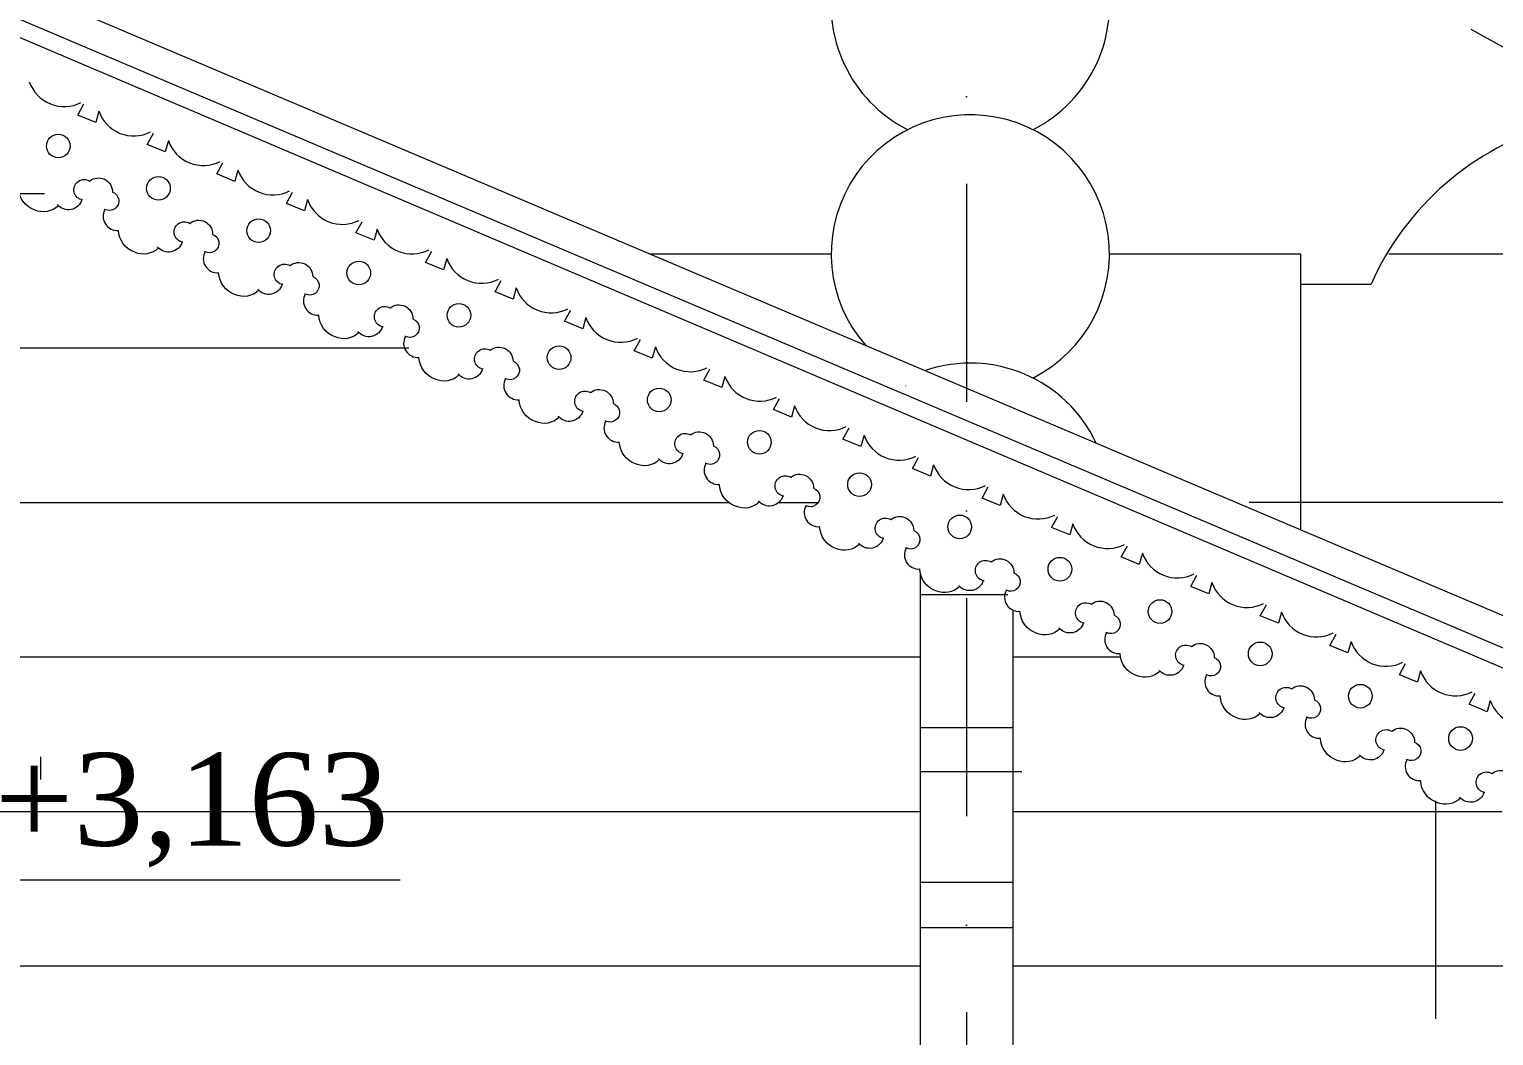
# Model space of a CAD drawing. Header units: millimetres. Extents: x 2399 to 111977, y 1313 to 59551.
# Drawn here: x 16524 to 18892, y 34928 to 36557 of the extents above; entities that cross this region are included whole.
import ezdxf

# ---------------------------------------------------------------- set-up
doc = ezdxf.new("R2010")
doc.units = ezdxf.units.MM
doc.linetypes.add('Штрихпунктирная', pattern=[670.277762, 352.777767, -176.388884, 0, -141.111112])
doc.layers.add('dim Level', color=7, linetype='Continuous', lineweight=13)
doc.layers.add('main line', color=7, linetype='Continuous', lineweight=13)
doc.styles.add('СГЕНЕРИР_СТИЛЬ_1', font='georgia.ttf')

msp = doc.modelspace()

# ---------------------------------------------------------------- linework, layer by layer
at = {"layer": 'dim Level', "color": 7, "linetype": 'Continuous', "lineweight": 13}
msp.add_line((16367.4036, 35180.6851), (17123.4046, 35180.6851), dxfattribs=at)
at = {"layer": 'main line', "color": 7, "linetype": 'Штрихпунктирная', "lineweight": 13}
for p, q in [((18039.4113, 39658.8242), (18039.4113, 29503.8182)), ((18798.4777, 30262.9985), (18798.4777, 35409.5641))]:
    msp.add_line(p, q, dxfattribs=at)
at = {"layer": 'main line', "color": 7, "linetype": 'Continuous', "lineweight": 13}
for p, q in [((15722.4651, 36958.9564), (20268.7343, 35030.8496)), ((20268.7343, 34943.9273), (15669.3352, 36900.0267)), ((15691.5619, 36919.3338), (20268.7343, 34978.1207)), ((18854.7503, 36556.9235), (19364.026, 36277.2969)), ((16601.8706, 36418.1472), (16611.8284, 36436.2252)), ((16631.0923, 36406.1212), (16601.8706, 36418.1472)), ((16636.1252, 36424.3601), (16631.0923, 36406.1212)), ((16714.3796, 36370.4696), (16724.3375, 36388.5475)), ((16743.6013, 36358.4435), (16714.3796, 36370.4696)), ((16748.6342, 36376.6825), (16743.6013, 36358.4435)), ((16826.8887, 36322.7919), (16836.8465, 36340.8699)), ((16856.1103, 36310.7659), (16826.8887, 36322.7919)), ((16861.1432, 36329.0048), (16856.1103, 36310.7659)), ((15631.7504, 36291.1796), (16548.0056, 36291.1796)), ((16939.3977, 36275.1143), (16949.3555, 36293.1923)), ((16968.6194, 36263.0883), (16939.3977, 36275.1143)), ((16973.6523, 36281.3272), (16968.6194, 36263.0883)), ((17051.9067, 36227.4367), (17061.8646, 36245.5147)), ((17081.1284, 36215.4107), (17051.9067, 36227.4367)), ((17086.1613, 36233.6496), (17081.1284, 36215.4107)), ((17164.4158, 36179.7591), (17174.3736, 36197.837)), ((17527.3967, 36193.4714), (17820.4891, 36193.4714)), ((18270.4891, 36193.4714), (18579.5363, 36193.4714)), ((18579.5363, 36193.4714), (18579.5363, 35747.2511)), ((18722.5966, 36193.4714), (20820.3271, 36193.4714)), ((17193.6374, 36167.7331), (17164.4158, 36179.7591)), ((17198.6703, 36185.972), (17193.6374, 36167.7331)), ((17276.9248, 36132.0815), (17286.8826, 36150.1594)), ((18579.5363, 36144.5192), (18693.5673, 36144.5192)), ((17306.1464, 36120.0554), (17276.9248, 36132.0815)), ((17311.1794, 36138.2943), (17306.1464, 36120.0554)), ((17389.4338, 36084.4038), (17399.3917, 36102.4818)), ((17418.6555, 36072.3778), (17389.4338, 36084.4038)), ((17423.6884, 36090.6167), (17418.6555, 36072.3778)), ((17501.9428, 36036.7262), (17511.9007, 36054.8042)), ((15761.1727, 36041.1796), (17137.4788, 36041.1796)), ((17531.1645, 36024.7002), (17501.9428, 36036.7262)), ((17536.1974, 36042.9391), (17531.1645, 36024.7002)), ((17614.4519, 35989.0486), (17624.4097, 36007.1265)), ((17643.6735, 35977.0226), (17614.4519, 35989.0486)), ((17648.7065, 35995.2615), (17643.6735, 35977.0226)), ((17726.9609, 35941.371), (17736.9187, 35959.4489)), ((17756.1826, 35929.3449), (17726.9609, 35941.371)), ((17761.2155, 35947.5838), (17756.1826, 35929.3449)), ((17839.4699, 35893.6933), (17849.4278, 35911.7713)), ((17868.6916, 35881.6673), (17839.4699, 35893.6933)), ((17873.7245, 35899.9062), (17868.6916, 35881.6673)), ((17951.979, 35846.0157), (17961.9368, 35864.0937)), ((17981.2006, 35833.9897), (17951.979, 35846.0157)), ((17986.2336, 35852.2286), (17981.2006, 35833.9897)), ((18064.488, 35798.3381), (18074.4458, 35816.416)), ((15981.0348, 35791.1796), (17655.0262, 35791.1796)), ((17736.0483, 35791.3489), (17799.7957, 35791.3489)), ((18093.7097, 35786.3121), (18064.488, 35798.3381)), ((18098.7426, 35804.551), (18093.7097, 35786.3121)), ((18496.6641, 35791.6199), (18579.5363, 35791.6199)), ((18579.5363, 35791.6199), (20820.3271, 35791.6199)), ((18176.997, 35750.6605), (18186.9549, 35768.7384)), ((18206.2187, 35738.6344), (18176.997, 35750.6605)), ((18211.2516, 35756.8733), (18206.2187, 35738.6344)), ((18289.5061, 35702.9828), (18299.4639, 35721.0608)), ((18318.7277, 35690.9568), (18289.5061, 35702.9828)), ((18323.7607, 35709.1957), (18318.7277, 35690.9568)), ((17964.8407, 34667.3517), (17964.8407, 35674.7259)), ((18402.0151, 35655.3052), (18411.9729, 35673.3832)), ((18431.2368, 35643.2792), (18402.0151, 35655.3052)), ((18436.2697, 35661.5181), (18431.2368, 35643.2792)), ((17964.8407, 35642.0176), (18106.4268, 35642.0176)), ((18514.5241, 35607.6276), (18524.482, 35625.7056)), ((18114.8407, 34667.3517), (18114.8407, 35615.064)), ((18543.7458, 35595.6016), (18514.5241, 35607.6276)), ((18548.7787, 35613.8405), (18543.7458, 35595.6016)), ((18627.0332, 35559.95), (18636.991, 35578.0279)), ((18656.2548, 35547.9239), (18627.0332, 35559.95)), ((18661.2877, 35566.1629), (18656.2548, 35547.9239)), ((16200.8969, 35541.1796), (17964.8407, 35541.1796)), ((18114.8407, 35541.1796), (18288.353, 35541.1796)), ((18739.5422, 35512.2723), (18749.5, 35530.3503)), ((18768.7639, 35500.2463), (18739.5422, 35512.2723)), ((18773.7968, 35518.4852), (18768.7639, 35500.2463)), ((18852.0512, 35464.5947), (18862.0091, 35482.6727)), ((18881.2729, 35452.5687), (18852.0512, 35464.5947)), ((18886.3058, 35470.8076), (18881.2729, 35452.5687)), ((18114.8407, 35426.3354), (17964.8407, 35426.3354)), ((16542.4045, 35342.8436), (16542.4045, 35379.378)), ((17964.8407, 35355.6021), (18128.8707, 35355.6021)), ((16335.9168, 35291.1796), (17964.8407, 35291.1796)), ((18114.8407, 35291.1796), (18905.8984, 35291.1796)), ((18114.8407, 35176.4631), (17964.8407, 35176.4631)), ((17964.8407, 35103.6368), (18114.8407, 35103.6368)), ((16245.8122, 35041.1796), (17964.8407, 35041.1796)), ((18114.8407, 35041.1796), (19495.3716, 35041.1796))]:
    msp.add_line(p, q, dxfattribs=at)
at = {"layer": 'main line', "color": 7, "linetype": 'Continuous', "lineweight": 13, "flags": 128}
for points in [[(16609.7912, 36280.6999, -1.219803903), (16621.2003, 36311.359, -0.63216014), (16658.1527, 36293.5666, -1.067465283), (16645.9879, 36265.3965, 0.60309642), (16667.8784, 36231.4241)], [(16609.7912, 36280.6999, -1.219803903), (16621.2003, 36311.359, -0.63216014), (16658.1527, 36293.5666, -1.067465283), (16645.9879, 36265.3965, 0.60309642), (16667.8784, 36231.4241)], [(16609.7912, 36280.6999, -1.219803903), (16621.2003, 36311.359, -0.63216014), (16658.1527, 36293.5666, -1.067465283), (16645.9879, 36265.3965, 0.60309642), (16667.8784, 36231.4241)], [(16609.7912, 36280.6999, -1.219803903), (16621.2003, 36311.359, -0.63216014), (16658.1527, 36293.5666, -1.067465283), (16645.9879, 36265.3965, 0.60309642), (16667.8784, 36231.4241)], [(16609.7912, 36280.6999, -1.219803903), (16621.2003, 36311.359, -0.63216014), (16658.1527, 36293.5666, -1.067465283), (16645.9879, 36265.3965, 0.60309642), (16667.8784, 36231.4241)], [(16609.7912, 36280.6999, -1.219803903), (16621.2003, 36311.359, -0.63216014), (16658.1527, 36293.5666, -1.067465283), (16645.9879, 36265.3965, 0.60309642), (16667.8784, 36231.4241)], [(16532.127, 36264.5593, -0.304535594), (16505.8939, 36299.9086)], [(16532.127, 36264.5593, -0.304535594), (16505.8939, 36299.9086)], [(16532.127, 36264.5593, -0.304535594), (16505.8939, 36299.9086)], [(16532.127, 36264.5593, -0.304535594), (16505.8939, 36299.9086)], [(16532.127, 36264.5593, -0.304535594), (16505.8939, 36299.9086)], [(16532.127, 36264.5593, -0.304535594), (16505.8939, 36299.9086)], [(16570.6306, 36271.4697, -0.304535594), (16532.127, 36264.5593)], [(16570.6306, 36271.4697, -0.304535594), (16532.127, 36264.5593)], [(16570.6306, 36271.4697, -0.304535594), (16532.127, 36264.5593)], [(16570.6306, 36271.4697, -0.304535594), (16532.127, 36264.5593)], [(16570.6306, 36271.4697, -0.304535594), (16532.127, 36264.5593)], [(16570.6306, 36271.4697, -0.304535594), (16532.127, 36264.5593)], [(16608.688, 36281.1663, -0.60309642), (16569.0666, 36273.2002)], [(16608.688, 36281.1663, -0.60309642), (16569.0666, 36273.2002)], [(16608.688, 36281.1663, -0.60309642), (16569.0666, 36273.2002)], [(16608.688, 36281.1663, -0.60309642), (16569.0666, 36273.2002)], [(16608.688, 36281.1663, -0.60309642), (16569.0666, 36273.2002)], [(16608.688, 36281.1663, -0.60309642), (16569.0666, 36273.2002)], [(16644.8847, 36265.8629, 0.017938026), (16645.8687, 36265.1821)], [(16644.8847, 36265.8629, 0.017938026), (16645.8687, 36265.1821)], [(16644.8847, 36265.8629, 0.017938026), (16645.8687, 36265.1821)], [(16644.8847, 36265.8629, 0.017938026), (16645.8687, 36265.1821)], [(16644.8847, 36265.8629, 0.017938026), (16645.8687, 36265.1821)], [(16644.8847, 36265.8629, 0.017938026), (16645.8687, 36265.1821)], [(16771.7757, 36212.2154, -1.219803903), (16783.1848, 36242.8745, -0.63216014), (16820.1372, 36225.0822, -1.067465283), (16807.9724, 36196.912, 0.60309642), (16829.8629, 36162.9397)], [(16771.7757, 36212.2154, -1.219803903), (16783.1848, 36242.8745, -0.63216014), (16820.1372, 36225.0822, -1.067465283), (16807.9724, 36196.912, 0.60309642), (16829.8629, 36162.9397)], [(16771.7757, 36212.2154, -1.219803903), (16783.1848, 36242.8745, -0.63216014), (16820.1372, 36225.0822, -1.067465283), (16807.9724, 36196.912, 0.60309642), (16829.8629, 36162.9397)], [(16771.7757, 36212.2154, -1.219803903), (16783.1848, 36242.8745, -0.63216014), (16820.1372, 36225.0822, -1.067465283), (16807.9724, 36196.912, 0.60309642), (16829.8629, 36162.9397)], [(16771.7757, 36212.2154, -1.219803903), (16783.1848, 36242.8745, -0.63216014), (16820.1372, 36225.0822, -1.067465283), (16807.9724, 36196.912, 0.60309642), (16829.8629, 36162.9397)], [(16771.7757, 36212.2154, -1.219803903), (16783.1848, 36242.8745, -0.63216014), (16820.1372, 36225.0822, -1.067465283), (16807.9724, 36196.912, 0.60309642), (16829.8629, 36162.9397)], [(16694.1114, 36196.0749, -0.304535594), (16667.8784, 36231.4241)], [(16694.1114, 36196.0749, -0.304535594), (16667.8784, 36231.4241)], [(16694.1114, 36196.0749, -0.304535594), (16667.8784, 36231.4241)], [(16694.1114, 36196.0749, -0.304535594), (16667.8784, 36231.4241)], [(16694.1114, 36196.0749, -0.304535594), (16667.8784, 36231.4241)], [(16694.1114, 36196.0749, -0.304535594), (16667.8784, 36231.4241)], [(16770.6725, 36212.6818, -0.60309642), (16731.0511, 36204.7157)], [(16770.6725, 36212.6818, -0.60309642), (16731.0511, 36204.7157)], [(16770.6725, 36212.6818, -0.60309642), (16731.0511, 36204.7157)], [(16770.6725, 36212.6818, -0.60309642), (16731.0511, 36204.7157)], [(16770.6725, 36212.6818, -0.60309642), (16731.0511, 36204.7157)], [(16770.6725, 36212.6818, -0.60309642), (16731.0511, 36204.7157)], [(16732.6151, 36202.9852, -0.304535594), (16694.1114, 36196.0749)], [(16732.6151, 36202.9852, -0.304535594), (16694.1114, 36196.0749)], [(16732.6151, 36202.9852, -0.304535594), (16694.1114, 36196.0749)], [(16732.6151, 36202.9852, -0.304535594), (16694.1114, 36196.0749)], [(16732.6151, 36202.9852, -0.304535594), (16694.1114, 36196.0749)], [(16732.6151, 36202.9852, -0.304535594), (16694.1114, 36196.0749)], [(16806.8692, 36197.3784, 0.017938026), (16807.8532, 36196.6976)], [(16806.8692, 36197.3784, 0.017938026), (16807.8532, 36196.6976)], [(16806.8692, 36197.3784, 0.017938026), (16807.8532, 36196.6976)], [(16806.8692, 36197.3784, 0.017938026), (16807.8532, 36196.6976)], [(16806.8692, 36197.3784, 0.017938026), (16807.8532, 36196.6976)], [(16806.8692, 36197.3784, 0.017938026), (16807.8532, 36196.6976)], [(16933.7602, 36143.7309, -1.219803903), (16945.1693, 36174.3901, -0.63216014), (16982.1217, 36156.5977, -1.067465283), (16969.9569, 36128.4275, 0.60309642), (16991.8474, 36094.4552)], [(16933.7602, 36143.7309, -1.219803903), (16945.1693, 36174.3901, -0.63216014), (16982.1217, 36156.5977, -1.067465283), (16969.9569, 36128.4275, 0.60309642), (16991.8474, 36094.4552)], [(16933.7602, 36143.7309, -1.219803903), (16945.1693, 36174.3901, -0.63216014), (16982.1217, 36156.5977, -1.067465283), (16969.9569, 36128.4275, 0.60309642), (16991.8474, 36094.4552)], [(16933.7602, 36143.7309, -1.219803903), (16945.1693, 36174.3901, -0.63216014), (16982.1217, 36156.5977, -1.067465283), (16969.9569, 36128.4275, 0.60309642), (16991.8474, 36094.4552)], [(16933.7602, 36143.7309, -1.219803903), (16945.1693, 36174.3901, -0.63216014), (16982.1217, 36156.5977, -1.067465283), (16969.9569, 36128.4275, 0.60309642), (16991.8474, 36094.4552)], [(16933.7602, 36143.7309, -1.219803903), (16945.1693, 36174.3901, -0.63216014), (16982.1217, 36156.5977, -1.067465283), (16969.9569, 36128.4275, 0.60309642), (16991.8474, 36094.4552)], [(16856.0959, 36127.5904, -0.304535594), (16829.8629, 36162.9397)], [(16856.0959, 36127.5904, -0.304535594), (16829.8629, 36162.9397)], [(16856.0959, 36127.5904, -0.304535594), (16829.8629, 36162.9397)], [(16856.0959, 36127.5904, -0.304535594), (16829.8629, 36162.9397)], [(16856.0959, 36127.5904, -0.304535594), (16829.8629, 36162.9397)], [(16856.0959, 36127.5904, -0.304535594), (16829.8629, 36162.9397)], [(16932.657, 36144.1973, -0.60309642), (16893.0356, 36136.2313)], [(16932.657, 36144.1973, -0.60309642), (16893.0356, 36136.2313)], [(16932.657, 36144.1973, -0.60309642), (16893.0356, 36136.2313)], [(16932.657, 36144.1973, -0.60309642), (16893.0356, 36136.2313)], [(16932.657, 36144.1973, -0.60309642), (16893.0356, 36136.2313)], [(16932.657, 36144.1973, -0.60309642), (16893.0356, 36136.2313)], [(16894.5996, 36134.5008, -0.304535594), (16856.0959, 36127.5904)], [(16894.5996, 36134.5008, -0.304535594), (16856.0959, 36127.5904)], [(16894.5996, 36134.5008, -0.304535594), (16856.0959, 36127.5904)], [(16894.5996, 36134.5008, -0.304535594), (16856.0959, 36127.5904)], [(16894.5996, 36134.5008, -0.304535594), (16856.0959, 36127.5904)], [(16894.5996, 36134.5008, -0.304535594), (16856.0959, 36127.5904)], [(16968.8537, 36128.8939, 0.017938026), (16969.8376, 36128.2132)], [(16968.8537, 36128.8939, 0.017938026), (16969.8376, 36128.2132)], [(16968.8537, 36128.8939, 0.017938026), (16969.8376, 36128.2132)], [(16968.8537, 36128.8939, 0.017938026), (16969.8376, 36128.2132)], [(16968.8537, 36128.8939, 0.017938026), (16969.8376, 36128.2132)], [(16968.8537, 36128.8939, 0.017938026), (16969.8376, 36128.2132)], [(17018.0804, 36059.1059, -0.304535594), (16991.8474, 36094.4552)], [(17018.0804, 36059.1059, -0.304535594), (16991.8474, 36094.4552)], [(17018.0804, 36059.1059, -0.304535594), (16991.8474, 36094.4552)], [(17018.0804, 36059.1059, -0.304535594), (16991.8474, 36094.4552)], [(17018.0804, 36059.1059, -0.304535594), (16991.8474, 36094.4552)], [(17018.0804, 36059.1059, -0.304535594), (16991.8474, 36094.4552)], [(17095.7446, 36075.2465, -1.219803903), (17107.1538, 36105.9056, -0.63216014), (17144.1062, 36088.1133, -1.067465283), (17131.9414, 36059.9431, 0.60309642), (17153.8319, 36025.9708)], [(17095.7446, 36075.2465, -1.219803903), (17107.1538, 36105.9056, -0.63216014), (17144.1062, 36088.1133, -1.067465283), (17131.9414, 36059.9431, 0.60309642), (17153.8319, 36025.9708)], [(17095.7446, 36075.2465, -1.219803903), (17107.1538, 36105.9056, -0.63216014), (17144.1062, 36088.1133, -1.067465283), (17131.9414, 36059.9431, 0.60309642), (17153.8319, 36025.9708)], [(17095.7446, 36075.2465, -1.219803903), (17107.1538, 36105.9056, -0.63216014), (17144.1062, 36088.1133, -1.067465283), (17131.9414, 36059.9431, 0.60309642), (17153.8319, 36025.9708)], [(17095.7446, 36075.2465, -1.219803903), (17107.1538, 36105.9056, -0.63216014), (17144.1062, 36088.1133, -1.067465283), (17131.9414, 36059.9431, 0.60309642), (17153.8319, 36025.9708)], [(17095.7446, 36075.2465, -1.219803903), (17107.1538, 36105.9056, -0.63216014), (17144.1062, 36088.1133, -1.067465283), (17131.9414, 36059.9431, 0.60309642), (17153.8319, 36025.9708)], [(17094.6415, 36075.7129, -0.60309642), (17055.0201, 36067.7468)], [(17094.6415, 36075.7129, -0.60309642), (17055.0201, 36067.7468)], [(17094.6415, 36075.7129, -0.60309642), (17055.0201, 36067.7468)], [(17094.6415, 36075.7129, -0.60309642), (17055.0201, 36067.7468)], [(17094.6415, 36075.7129, -0.60309642), (17055.0201, 36067.7468)], [(17094.6415, 36075.7129, -0.60309642), (17055.0201, 36067.7468)], [(17056.5841, 36066.0163, -0.304535594), (17018.0804, 36059.1059)], [(17056.5841, 36066.0163, -0.304535594), (17018.0804, 36059.1059)], [(17056.5841, 36066.0163, -0.304535594), (17018.0804, 36059.1059)], [(17056.5841, 36066.0163, -0.304535594), (17018.0804, 36059.1059)], [(17056.5841, 36066.0163, -0.304535594), (17018.0804, 36059.1059)], [(17056.5841, 36066.0163, -0.304535594), (17018.0804, 36059.1059)], [(17130.8382, 36060.4095, 0.017938026), (17131.8221, 36059.7287)], [(17130.8382, 36060.4095, 0.017938026), (17131.8221, 36059.7287)], [(17130.8382, 36060.4095, 0.017938026), (17131.8221, 36059.7287)], [(17130.8382, 36060.4095, 0.017938026), (17131.8221, 36059.7287)], [(17130.8382, 36060.4095, 0.017938026), (17131.8221, 36059.7287)], [(17130.8382, 36060.4095, 0.017938026), (17131.8221, 36059.7287)], [(17180.0649, 35990.6215, -0.304535594), (17153.8319, 36025.9708)], [(17180.0649, 35990.6215, -0.304535594), (17153.8319, 36025.9708)], [(17180.0649, 35990.6215, -0.304535594), (17153.8319, 36025.9708)], [(17180.0649, 35990.6215, -0.304535594), (17153.8319, 36025.9708)], [(17180.0649, 35990.6215, -0.304535594), (17153.8319, 36025.9708)], [(17180.0649, 35990.6215, -0.304535594), (17153.8319, 36025.9708)], [(17257.7291, 36006.762, -1.219803903), (17269.1383, 36037.4212, -0.63216014), (17306.0906, 36019.6288, -1.067465283), (17293.9259, 35991.4586, 0.60309642), (17315.8164, 35957.4863)], [(17257.7291, 36006.762, -1.219803903), (17269.1383, 36037.4212, -0.63216014), (17306.0906, 36019.6288, -1.067465283), (17293.9259, 35991.4586, 0.60309642), (17315.8164, 35957.4863)], [(17257.7291, 36006.762, -1.219803903), (17269.1383, 36037.4212, -0.63216014), (17306.0906, 36019.6288, -1.067465283), (17293.9259, 35991.4586, 0.60309642), (17315.8164, 35957.4863)], [(17257.7291, 36006.762, -1.219803903), (17269.1383, 36037.4212, -0.63216014), (17306.0906, 36019.6288, -1.067465283), (17293.9259, 35991.4586, 0.60309642), (17315.8164, 35957.4863)], [(17257.7291, 36006.762, -1.219803903), (17269.1383, 36037.4212, -0.63216014), (17306.0906, 36019.6288, -1.067465283), (17293.9259, 35991.4586, 0.60309642), (17315.8164, 35957.4863)], [(17257.7291, 36006.762, -1.219803903), (17269.1383, 36037.4212, -0.63216014), (17306.0906, 36019.6288, -1.067465283), (17293.9259, 35991.4586, 0.60309642), (17315.8164, 35957.4863)], [(17256.626, 36007.2284, -0.60309642), (17217.0046, 35999.2624)], [(17256.626, 36007.2284, -0.60309642), (17217.0046, 35999.2624)], [(17256.626, 36007.2284, -0.60309642), (17217.0046, 35999.2624)], [(17256.626, 36007.2284, -0.60309642), (17217.0046, 35999.2624)], [(17256.626, 36007.2284, -0.60309642), (17217.0046, 35999.2624)], [(17256.626, 36007.2284, -0.60309642), (17217.0046, 35999.2624)], [(17218.5686, 35997.5318, -0.304535594), (17180.0649, 35990.6215)], [(17218.5686, 35997.5318, -0.304535594), (17180.0649, 35990.6215)], [(17218.5686, 35997.5318, -0.304535594), (17180.0649, 35990.6215)], [(17218.5686, 35997.5318, -0.304535594), (17180.0649, 35990.6215)], [(17218.5686, 35997.5318, -0.304535594), (17180.0649, 35990.6215)], [(17218.5686, 35997.5318, -0.304535594), (17180.0649, 35990.6215)], [(17292.8227, 35991.925, 0.017938026), (17293.8066, 35991.2443)], [(17292.8227, 35991.925, 0.017938026), (17293.8066, 35991.2443)], [(17292.8227, 35991.925, 0.017938026), (17293.8066, 35991.2443)], [(17292.8227, 35991.925, 0.017938026), (17293.8066, 35991.2443)], [(17292.8227, 35991.925, 0.017938026), (17293.8066, 35991.2443)], [(17292.8227, 35991.925, 0.017938026), (17293.8066, 35991.2443)], [(17342.0494, 35922.137, -0.304535594), (17315.8164, 35957.4863)], [(17342.0494, 35922.137, -0.304535594), (17315.8164, 35957.4863)], [(17342.0494, 35922.137, -0.304535594), (17315.8164, 35957.4863)], [(17342.0494, 35922.137, -0.304535594), (17315.8164, 35957.4863)], [(17342.0494, 35922.137, -0.304535594), (17315.8164, 35957.4863)], [(17342.0494, 35922.137, -0.304535594), (17315.8164, 35957.4863)], [(17419.7136, 35938.2776, -1.219803903), (17431.1228, 35968.9367, -0.63216014), (17468.0751, 35951.1444, -1.067465283), (17455.9103, 35922.9742, 0.60309642), (17477.8009, 35889.0019)], [(17419.7136, 35938.2776, -1.219803903), (17431.1228, 35968.9367, -0.63216014), (17468.0751, 35951.1444, -1.067465283), (17455.9103, 35922.9742, 0.60309642), (17477.8009, 35889.0019)], [(17419.7136, 35938.2776, -1.219803903), (17431.1228, 35968.9367, -0.63216014), (17468.0751, 35951.1444, -1.067465283), (17455.9103, 35922.9742, 0.60309642), (17477.8009, 35889.0019)], [(17419.7136, 35938.2776, -1.219803903), (17431.1228, 35968.9367, -0.63216014), (17468.0751, 35951.1444, -1.067465283), (17455.9103, 35922.9742, 0.60309642), (17477.8009, 35889.0019)], [(17419.7136, 35938.2776, -1.219803903), (17431.1228, 35968.9367, -0.63216014), (17468.0751, 35951.1444, -1.067465283), (17455.9103, 35922.9742, 0.60309642), (17477.8009, 35889.0019)], [(17419.7136, 35938.2776, -1.219803903), (17431.1228, 35968.9367, -0.63216014), (17468.0751, 35951.1444, -1.067465283), (17455.9103, 35922.9742, 0.60309642), (17477.8009, 35889.0019)], [(17380.553, 35929.0474, -0.304535594), (17342.0494, 35922.137)], [(17380.553, 35929.0474, -0.304535594), (17342.0494, 35922.137)], [(17380.553, 35929.0474, -0.304535594), (17342.0494, 35922.137)], [(17380.553, 35929.0474, -0.304535594), (17342.0494, 35922.137)], [(17380.553, 35929.0474, -0.304535594), (17342.0494, 35922.137)], [(17380.553, 35929.0474, -0.304535594), (17342.0494, 35922.137)], [(17418.6104, 35938.744, -0.60309642), (17378.9891, 35930.7779)], [(17418.6104, 35938.744, -0.60309642), (17378.9891, 35930.7779)], [(17418.6104, 35938.744, -0.60309642), (17378.9891, 35930.7779)], [(17418.6104, 35938.744, -0.60309642), (17378.9891, 35930.7779)], [(17418.6104, 35938.744, -0.60309642), (17378.9891, 35930.7779)], [(17418.6104, 35938.744, -0.60309642), (17378.9891, 35930.7779)], [(17454.8072, 35923.4406, 0.017938026), (17455.7911, 35922.7598)], [(17454.8072, 35923.4406, 0.017938026), (17455.7911, 35922.7598)], [(17454.8072, 35923.4406, 0.017938026), (17455.7911, 35922.7598)], [(17454.8072, 35923.4406, 0.017938026), (17455.7911, 35922.7598)], [(17454.8072, 35923.4406, 0.017938026), (17455.7911, 35922.7598)], [(17454.8072, 35923.4406, 0.017938026), (17455.7911, 35922.7598)], [(17581.6981, 35869.7931, -1.219803903), (17593.1073, 35900.4523, -0.63216014), (17630.0596, 35882.6599, -1.067465283), (17617.8948, 35854.4897, 0.60309642), (17639.7853, 35820.5174)], [(17581.6981, 35869.7931, -1.219803903), (17593.1073, 35900.4523, -0.63216014), (17630.0596, 35882.6599, -1.067465283), (17617.8948, 35854.4897, 0.60309642), (17639.7853, 35820.5174)], [(17581.6981, 35869.7931, -1.219803903), (17593.1073, 35900.4523, -0.63216014), (17630.0596, 35882.6599, -1.067465283), (17617.8948, 35854.4897, 0.60309642), (17639.7853, 35820.5174)], [(17581.6981, 35869.7931, -1.219803903), (17593.1073, 35900.4523, -0.63216014), (17630.0596, 35882.6599, -1.067465283), (17617.8948, 35854.4897, 0.60309642), (17639.7853, 35820.5174)], [(17581.6981, 35869.7931, -1.219803903), (17593.1073, 35900.4523, -0.63216014), (17630.0596, 35882.6599, -1.067465283), (17617.8948, 35854.4897, 0.60309642), (17639.7853, 35820.5174)], [(17581.6981, 35869.7931, -1.219803903), (17593.1073, 35900.4523, -0.63216014), (17630.0596, 35882.6599, -1.067465283), (17617.8948, 35854.4897, 0.60309642), (17639.7853, 35820.5174)], [(17504.0339, 35853.6526, -0.304535594), (17477.8009, 35889.0019)], [(17504.0339, 35853.6526, -0.304535594), (17477.8009, 35889.0019)], [(17504.0339, 35853.6526, -0.304535594), (17477.8009, 35889.0019)], [(17504.0339, 35853.6526, -0.304535594), (17477.8009, 35889.0019)], [(17504.0339, 35853.6526, -0.304535594), (17477.8009, 35889.0019)], [(17504.0339, 35853.6526, -0.304535594), (17477.8009, 35889.0019)], [(17542.5375, 35860.5629, -0.304535594), (17504.0339, 35853.6526)], [(17542.5375, 35860.5629, -0.304535594), (17504.0339, 35853.6526)], [(17542.5375, 35860.5629, -0.304535594), (17504.0339, 35853.6526)], [(17542.5375, 35860.5629, -0.304535594), (17504.0339, 35853.6526)], [(17542.5375, 35860.5629, -0.304535594), (17504.0339, 35853.6526)], [(17542.5375, 35860.5629, -0.304535594), (17504.0339, 35853.6526)], [(17580.5949, 35870.2595, -0.60309642), (17540.9735, 35862.2934)], [(17580.5949, 35870.2595, -0.60309642), (17540.9735, 35862.2934)], [(17580.5949, 35870.2595, -0.60309642), (17540.9735, 35862.2934)], [(17580.5949, 35870.2595, -0.60309642), (17540.9735, 35862.2934)], [(17580.5949, 35870.2595, -0.60309642), (17540.9735, 35862.2934)], [(17580.5949, 35870.2595, -0.60309642), (17540.9735, 35862.2934)], [(17616.7917, 35854.9561, 0.017938026), (17617.7756, 35854.2753)], [(17616.7917, 35854.9561, 0.017938026), (17617.7756, 35854.2753)], [(17616.7917, 35854.9561, 0.017938026), (17617.7756, 35854.2753)], [(17616.7917, 35854.9561, 0.017938026), (17617.7756, 35854.2753)], [(17616.7917, 35854.9561, 0.017938026), (17617.7756, 35854.2753)], [(17616.7917, 35854.9561, 0.017938026), (17617.7756, 35854.2753)], [(17743.6826, 35801.3087, -1.219803903), (17755.0917, 35831.9678, -0.63216014), (17792.0441, 35814.1754, -1.067465283), (17779.8793, 35786.0053, 0.60309642), (17801.7698, 35752.0329)], [(17743.6826, 35801.3087, -1.219803903), (17755.0917, 35831.9678, -0.63216014), (17792.0441, 35814.1754, -1.067465283), (17779.8793, 35786.0053, 0.60309642), (17801.7698, 35752.0329)], [(17743.6826, 35801.3087, -1.219803903), (17755.0917, 35831.9678, -0.63216014), (17792.0441, 35814.1754, -1.067465283), (17779.8793, 35786.0053, 0.60309642), (17801.7698, 35752.0329)], [(17743.6826, 35801.3087, -1.219803903), (17755.0917, 35831.9678, -0.63216014), (17792.0441, 35814.1754, -1.067465283), (17779.8793, 35786.0053, 0.60309642), (17801.7698, 35752.0329)], [(17743.6826, 35801.3087, -1.219803903), (17755.0917, 35831.9678, -0.63216014), (17792.0441, 35814.1754, -1.067465283), (17779.8793, 35786.0053, 0.60309642), (17801.7698, 35752.0329)], [(17743.6826, 35801.3087, -1.219803903), (17755.0917, 35831.9678, -0.63216014), (17792.0441, 35814.1754, -1.067465283), (17779.8793, 35786.0053, 0.60309642), (17801.7698, 35752.0329)], [(17666.0184, 35785.1681, -0.304535594), (17639.7853, 35820.5174)], [(17666.0184, 35785.1681, -0.304535594), (17639.7853, 35820.5174)], [(17666.0184, 35785.1681, -0.304535594), (17639.7853, 35820.5174)], [(17666.0184, 35785.1681, -0.304535594), (17639.7853, 35820.5174)], [(17666.0184, 35785.1681, -0.304535594), (17639.7853, 35820.5174)], [(17666.0184, 35785.1681, -0.304535594), (17639.7853, 35820.5174)], [(17704.522, 35792.0785, -0.304535594), (17666.0184, 35785.1681)], [(17704.522, 35792.0785, -0.304535594), (17666.0184, 35785.1681)], [(17704.522, 35792.0785, -0.304535594), (17666.0184, 35785.1681)], [(17704.522, 35792.0785, -0.304535594), (17666.0184, 35785.1681)], [(17704.522, 35792.0785, -0.304535594), (17666.0184, 35785.1681)], [(17704.522, 35792.0785, -0.304535594), (17666.0184, 35785.1681)], [(17742.5794, 35801.7751, -0.60309642), (17702.958, 35793.809)], [(17742.5794, 35801.7751, -0.60309642), (17702.958, 35793.809)], [(17742.5794, 35801.7751, -0.60309642), (17702.958, 35793.809)], [(17742.5794, 35801.7751, -0.60309642), (17702.958, 35793.809)], [(17742.5794, 35801.7751, -0.60309642), (17702.958, 35793.809)], [(17742.5794, 35801.7751, -0.60309642), (17702.958, 35793.809)], [(17778.7761, 35786.4717, 0.017938026), (17779.7601, 35785.7909)], [(17778.7761, 35786.4717, 0.017938026), (17779.7601, 35785.7909)], [(17778.7761, 35786.4717, 0.017938026), (17779.7601, 35785.7909)], [(17778.7761, 35786.4717, 0.017938026), (17779.7601, 35785.7909)], [(17778.7761, 35786.4717, 0.017938026), (17779.7601, 35785.7909)], [(17778.7761, 35786.4717, 0.017938026), (17779.7601, 35785.7909)], [(17905.6671, 35732.8242, -1.219803903), (17917.0762, 35763.4833, -0.63216014), (17954.0286, 35745.691, -1.067465283), (17941.8638, 35717.5208, 0.60309642), (17963.7543, 35683.5485)], [(17905.6671, 35732.8242, -1.219803903), (17917.0762, 35763.4833, -0.63216014), (17954.0286, 35745.691, -1.067465283), (17941.8638, 35717.5208, 0.60309642), (17963.7543, 35683.5485)], [(17905.6671, 35732.8242, -1.219803903), (17917.0762, 35763.4833, -0.63216014), (17954.0286, 35745.691, -1.067465283), (17941.8638, 35717.5208, 0.60309642), (17963.7543, 35683.5485)], [(17905.6671, 35732.8242, -1.219803903), (17917.0762, 35763.4833, -0.63216014), (17954.0286, 35745.691, -1.067465283), (17941.8638, 35717.5208, 0.60309642), (17963.7543, 35683.5485)], [(17905.6671, 35732.8242, -1.219803903), (17917.0762, 35763.4833, -0.63216014), (17954.0286, 35745.691, -1.067465283), (17941.8638, 35717.5208, 0.60309642), (17963.7543, 35683.5485)], [(17905.6671, 35732.8242, -1.219803903), (17917.0762, 35763.4833, -0.63216014), (17954.0286, 35745.691, -1.067465283), (17941.8638, 35717.5208, 0.60309642), (17963.7543, 35683.5485)], [(17828.0028, 35716.6837, -0.304535594), (17801.7698, 35752.0329)], [(17828.0028, 35716.6837, -0.304535594), (17801.7698, 35752.0329)], [(17828.0028, 35716.6837, -0.304535594), (17801.7698, 35752.0329)], [(17828.0028, 35716.6837, -0.304535594), (17801.7698, 35752.0329)], [(17828.0028, 35716.6837, -0.304535594), (17801.7698, 35752.0329)], [(17828.0028, 35716.6837, -0.304535594), (17801.7698, 35752.0329)], [(17866.5065, 35723.594, -0.304535594), (17828.0028, 35716.6837)], [(17866.5065, 35723.594, -0.304535594), (17828.0028, 35716.6837)], [(17866.5065, 35723.594, -0.304535594), (17828.0028, 35716.6837)], [(17866.5065, 35723.594, -0.304535594), (17828.0028, 35716.6837)], [(17866.5065, 35723.594, -0.304535594), (17828.0028, 35716.6837)], [(17866.5065, 35723.594, -0.304535594), (17828.0028, 35716.6837)], [(17904.5639, 35733.2906, -0.60309642), (17864.9425, 35725.3245)], [(17904.5639, 35733.2906, -0.60309642), (17864.9425, 35725.3245)], [(17904.5639, 35733.2906, -0.60309642), (17864.9425, 35725.3245)], [(17904.5639, 35733.2906, -0.60309642), (17864.9425, 35725.3245)], [(17904.5639, 35733.2906, -0.60309642), (17864.9425, 35725.3245)], [(17904.5639, 35733.2906, -0.60309642), (17864.9425, 35725.3245)], [(17940.7606, 35717.9872, 0.017938026), (17941.7446, 35717.3064)], [(17940.7606, 35717.9872, 0.017938026), (17941.7446, 35717.3064)], [(17940.7606, 35717.9872, 0.017938026), (17941.7446, 35717.3064)], [(17940.7606, 35717.9872, 0.017938026), (17941.7446, 35717.3064)], [(17940.7606, 35717.9872, 0.017938026), (17941.7446, 35717.3064)], [(17940.7606, 35717.9872, 0.017938026), (17941.7446, 35717.3064)], [(18067.6516, 35664.3397, -1.219803903), (18079.0607, 35694.9989, -0.63216014), (18116.0131, 35677.2065, -1.067465283), (18103.8483, 35649.0363, 0.60309642), (18125.7388, 35615.064)], [(18067.6516, 35664.3397, -1.219803903), (18079.0607, 35694.9989, -0.63216014), (18116.0131, 35677.2065, -1.067465283), (18103.8483, 35649.0363, 0.60309642), (18125.7388, 35615.064)], [(18067.6516, 35664.3397, -1.219803903), (18079.0607, 35694.9989, -0.63216014), (18116.0131, 35677.2065, -1.067465283), (18103.8483, 35649.0363, 0.60309642), (18125.7388, 35615.064)], [(18067.6516, 35664.3397, -1.219803903), (18079.0607, 35694.9989, -0.63216014), (18116.0131, 35677.2065, -1.067465283), (18103.8483, 35649.0363, 0.60309642), (18125.7388, 35615.064)], [(18067.6516, 35664.3397, -1.219803903), (18079.0607, 35694.9989, -0.63216014), (18116.0131, 35677.2065, -1.067465283), (18103.8483, 35649.0363, 0.60309642), (18125.7388, 35615.064)], [(18067.6516, 35664.3397, -1.219803903), (18079.0607, 35694.9989, -0.63216014), (18116.0131, 35677.2065, -1.067465283), (18103.8483, 35649.0363, 0.60309642), (18125.7388, 35615.064)], [(17989.9873, 35648.1992, -0.304535594), (17963.7543, 35683.5485)], [(17989.9873, 35648.1992, -0.304535594), (17963.7543, 35683.5485)], [(17989.9873, 35648.1992, -0.304535594), (17963.7543, 35683.5485)], [(17989.9873, 35648.1992, -0.304535594), (17963.7543, 35683.5485)], [(17989.9873, 35648.1992, -0.304535594), (17963.7543, 35683.5485)], [(17989.9873, 35648.1992, -0.304535594), (17963.7543, 35683.5485)], [(18028.491, 35655.1096, -0.304535594), (17989.9873, 35648.1992)], [(18028.491, 35655.1096, -0.304535594), (17989.9873, 35648.1992)], [(18028.491, 35655.1096, -0.304535594), (17989.9873, 35648.1992)], [(18028.491, 35655.1096, -0.304535594), (17989.9873, 35648.1992)], [(18028.491, 35655.1096, -0.304535594), (17989.9873, 35648.1992)], [(18028.491, 35655.1096, -0.304535594), (17989.9873, 35648.1992)], [(18066.5484, 35664.8061, -0.60309642), (18026.927, 35656.8401)], [(18066.5484, 35664.8061, -0.60309642), (18026.927, 35656.8401)], [(18066.5484, 35664.8061, -0.60309642), (18026.927, 35656.8401)], [(18066.5484, 35664.8061, -0.60309642), (18026.927, 35656.8401)], [(18066.5484, 35664.8061, -0.60309642), (18026.927, 35656.8401)], [(18066.5484, 35664.8061, -0.60309642), (18026.927, 35656.8401)], [(18102.7451, 35649.5027, 0.017938026), (18103.729, 35648.822)], [(18102.7451, 35649.5027, 0.017938026), (18103.729, 35648.822)], [(18102.7451, 35649.5027, 0.017938026), (18103.729, 35648.822)], [(18102.7451, 35649.5027, 0.017938026), (18103.729, 35648.822)], [(18102.7451, 35649.5027, 0.017938026), (18103.729, 35648.822)], [(18102.7451, 35649.5027, 0.017938026), (18103.729, 35648.822)], [(18229.636, 35595.8553, -1.219803903), (18241.0452, 35626.5144, -0.63216014), (18277.9975, 35608.7221, -1.067465283), (18265.8328, 35580.5519, 0.60309642), (18287.7233, 35546.5796)], [(18229.636, 35595.8553, -1.219803903), (18241.0452, 35626.5144, -0.63216014), (18277.9975, 35608.7221, -1.067465283), (18265.8328, 35580.5519, 0.60309642), (18287.7233, 35546.5796)], [(18229.636, 35595.8553, -1.219803903), (18241.0452, 35626.5144, -0.63216014), (18277.9975, 35608.7221, -1.067465283), (18265.8328, 35580.5519, 0.60309642), (18287.7233, 35546.5796)], [(18229.636, 35595.8553, -1.219803903), (18241.0452, 35626.5144, -0.63216014), (18277.9975, 35608.7221, -1.067465283), (18265.8328, 35580.5519, 0.60309642), (18287.7233, 35546.5796)], [(18229.636, 35595.8553, -1.219803903), (18241.0452, 35626.5144, -0.63216014), (18277.9975, 35608.7221, -1.067465283), (18265.8328, 35580.5519, 0.60309642), (18287.7233, 35546.5796)], [(18229.636, 35595.8553, -1.219803903), (18241.0452, 35626.5144, -0.63216014), (18277.9975, 35608.7221, -1.067465283), (18265.8328, 35580.5519, 0.60309642), (18287.7233, 35546.5796)], [(18151.9718, 35579.7147, -0.304535594), (18125.7388, 35615.064)], [(18151.9718, 35579.7147, -0.304535594), (18125.7388, 35615.064)], [(18151.9718, 35579.7147, -0.304535594), (18125.7388, 35615.064)], [(18151.9718, 35579.7147, -0.304535594), (18125.7388, 35615.064)], [(18151.9718, 35579.7147, -0.304535594), (18125.7388, 35615.064)], [(18151.9718, 35579.7147, -0.304535594), (18125.7388, 35615.064)], [(18190.4755, 35586.6251, -0.304535594), (18151.9718, 35579.7147)], [(18190.4755, 35586.6251, -0.304535594), (18151.9718, 35579.7147)], [(18190.4755, 35586.6251, -0.304535594), (18151.9718, 35579.7147)], [(18190.4755, 35586.6251, -0.304535594), (18151.9718, 35579.7147)], [(18190.4755, 35586.6251, -0.304535594), (18151.9718, 35579.7147)], [(18190.4755, 35586.6251, -0.304535594), (18151.9718, 35579.7147)], [(18228.5329, 35596.3217, -0.60309642), (18188.9115, 35588.3556)], [(18228.5329, 35596.3217, -0.60309642), (18188.9115, 35588.3556)], [(18228.5329, 35596.3217, -0.60309642), (18188.9115, 35588.3556)], [(18228.5329, 35596.3217, -0.60309642), (18188.9115, 35588.3556)], [(18228.5329, 35596.3217, -0.60309642), (18188.9115, 35588.3556)], [(18228.5329, 35596.3217, -0.60309642), (18188.9115, 35588.3556)], [(18264.7296, 35581.0183, 0.017938026), (18265.7135, 35580.3375)], [(18264.7296, 35581.0183, 0.017938026), (18265.7135, 35580.3375)], [(18264.7296, 35581.0183, 0.017938026), (18265.7135, 35580.3375)], [(18264.7296, 35581.0183, 0.017938026), (18265.7135, 35580.3375)], [(18264.7296, 35581.0183, 0.017938026), (18265.7135, 35580.3375)], [(18264.7296, 35581.0183, 0.017938026), (18265.7135, 35580.3375)], [(18391.6205, 35527.3708, -1.219803903), (18403.0297, 35558.03, -0.63216014), (18439.982, 35540.2376, -1.067465283), (18427.8173, 35512.0674, 0.60309642), (18449.7078, 35478.0951)], [(18391.6205, 35527.3708, -1.219803903), (18403.0297, 35558.03, -0.63216014), (18439.982, 35540.2376, -1.067465283), (18427.8173, 35512.0674, 0.60309642), (18449.7078, 35478.0951)], [(18391.6205, 35527.3708, -1.219803903), (18403.0297, 35558.03, -0.63216014), (18439.982, 35540.2376, -1.067465283), (18427.8173, 35512.0674, 0.60309642), (18449.7078, 35478.0951)], [(18391.6205, 35527.3708, -1.219803903), (18403.0297, 35558.03, -0.63216014), (18439.982, 35540.2376, -1.067465283), (18427.8173, 35512.0674, 0.60309642), (18449.7078, 35478.0951)], [(18391.6205, 35527.3708, -1.219803903), (18403.0297, 35558.03, -0.63216014), (18439.982, 35540.2376, -1.067465283), (18427.8173, 35512.0674, 0.60309642), (18449.7078, 35478.0951)], [(18391.6205, 35527.3708, -1.219803903), (18403.0297, 35558.03, -0.63216014), (18439.982, 35540.2376, -1.067465283), (18427.8173, 35512.0674, 0.60309642), (18449.7078, 35478.0951)], [(18313.9563, 35511.2303, -0.304535594), (18287.7233, 35546.5796)], [(18313.9563, 35511.2303, -0.304535594), (18287.7233, 35546.5796)], [(18313.9563, 35511.2303, -0.304535594), (18287.7233, 35546.5796)], [(18313.9563, 35511.2303, -0.304535594), (18287.7233, 35546.5796)], [(18313.9563, 35511.2303, -0.304535594), (18287.7233, 35546.5796)], [(18313.9563, 35511.2303, -0.304535594), (18287.7233, 35546.5796)], [(18390.5174, 35527.8372, -0.60309642), (18350.896, 35519.8712)], [(18390.5174, 35527.8372, -0.60309642), (18350.896, 35519.8712)], [(18390.5174, 35527.8372, -0.60309642), (18350.896, 35519.8712)], [(18390.5174, 35527.8372, -0.60309642), (18350.896, 35519.8712)], [(18390.5174, 35527.8372, -0.60309642), (18350.896, 35519.8712)], [(18390.5174, 35527.8372, -0.60309642), (18350.896, 35519.8712)], [(18352.4599, 35518.1406, -0.304535594), (18313.9563, 35511.2303)], [(18352.4599, 35518.1406, -0.304535594), (18313.9563, 35511.2303)], [(18352.4599, 35518.1406, -0.304535594), (18313.9563, 35511.2303)], [(18352.4599, 35518.1406, -0.304535594), (18313.9563, 35511.2303)], [(18352.4599, 35518.1406, -0.304535594), (18313.9563, 35511.2303)], [(18352.4599, 35518.1406, -0.304535594), (18313.9563, 35511.2303)], [(18426.7141, 35512.5338, 0.017938026), (18427.698, 35511.8531)], [(18426.7141, 35512.5338, 0.017938026), (18427.698, 35511.8531)], [(18426.7141, 35512.5338, 0.017938026), (18427.698, 35511.8531)], [(18426.7141, 35512.5338, 0.017938026), (18427.698, 35511.8531)], [(18426.7141, 35512.5338, 0.017938026), (18427.698, 35511.8531)], [(18426.7141, 35512.5338, 0.017938026), (18427.698, 35511.8531)], [(18553.605, 35458.8864, -1.219803903), (18565.0142, 35489.5455, -0.63216014), (18601.9665, 35471.7532, -1.067465283), (18589.8017, 35443.583, 0.60309642), (18611.6923, 35409.6107)], [(18553.605, 35458.8864, -1.219803903), (18565.0142, 35489.5455, -0.63216014), (18601.9665, 35471.7532, -1.067465283), (18589.8017, 35443.583, 0.60309642), (18611.6923, 35409.6107)], [(18553.605, 35458.8864, -1.219803903), (18565.0142, 35489.5455, -0.63216014), (18601.9665, 35471.7532, -1.067465283), (18589.8017, 35443.583, 0.60309642), (18611.6923, 35409.6107)], [(18553.605, 35458.8864, -1.219803903), (18565.0142, 35489.5455, -0.63216014), (18601.9665, 35471.7532, -1.067465283), (18589.8017, 35443.583, 0.60309642), (18611.6923, 35409.6107)], [(18553.605, 35458.8864, -1.219803903), (18565.0142, 35489.5455, -0.63216014), (18601.9665, 35471.7532, -1.067465283), (18589.8017, 35443.583, 0.60309642), (18611.6923, 35409.6107)], [(18553.605, 35458.8864, -1.219803903), (18565.0142, 35489.5455, -0.63216014), (18601.9665, 35471.7532, -1.067465283), (18589.8017, 35443.583, 0.60309642), (18611.6923, 35409.6107)], [(18475.9408, 35442.7458, -0.304535594), (18449.7078, 35478.0951)], [(18475.9408, 35442.7458, -0.304535594), (18449.7078, 35478.0951)], [(18475.9408, 35442.7458, -0.304535594), (18449.7078, 35478.0951)], [(18475.9408, 35442.7458, -0.304535594), (18449.7078, 35478.0951)], [(18475.9408, 35442.7458, -0.304535594), (18449.7078, 35478.0951)], [(18475.9408, 35442.7458, -0.304535594), (18449.7078, 35478.0951)], [(18552.5018, 35459.3528, -0.60309642), (18512.8805, 35451.3867)], [(18552.5018, 35459.3528, -0.60309642), (18512.8805, 35451.3867)], [(18552.5018, 35459.3528, -0.60309642), (18512.8805, 35451.3867)], [(18552.5018, 35459.3528, -0.60309642), (18512.8805, 35451.3867)], [(18552.5018, 35459.3528, -0.60309642), (18512.8805, 35451.3867)], [(18552.5018, 35459.3528, -0.60309642), (18512.8805, 35451.3867)], [(18514.4444, 35449.6562, -0.304535594), (18475.9408, 35442.7458)], [(18514.4444, 35449.6562, -0.304535594), (18475.9408, 35442.7458)], [(18514.4444, 35449.6562, -0.304535594), (18475.9408, 35442.7458)], [(18514.4444, 35449.6562, -0.304535594), (18475.9408, 35442.7458)], [(18514.4444, 35449.6562, -0.304535594), (18475.9408, 35442.7458)], [(18514.4444, 35449.6562, -0.304535594), (18475.9408, 35442.7458)], [(18588.6986, 35444.0494, 0.017938026), (18589.6825, 35443.3686)], [(18588.6986, 35444.0494, 0.017938026), (18589.6825, 35443.3686)], [(18588.6986, 35444.0494, 0.017938026), (18589.6825, 35443.3686)], [(18588.6986, 35444.0494, 0.017938026), (18589.6825, 35443.3686)], [(18588.6986, 35444.0494, 0.017938026), (18589.6825, 35443.3686)], [(18588.6986, 35444.0494, 0.017938026), (18589.6825, 35443.3686)], [(18637.9253, 35374.2614, -0.304535594), (18611.6923, 35409.6107)], [(18637.9253, 35374.2614, -0.304535594), (18611.6923, 35409.6107)], [(18637.9253, 35374.2614, -0.304535594), (18611.6923, 35409.6107)], [(18637.9253, 35374.2614, -0.304535594), (18611.6923, 35409.6107)], [(18637.9253, 35374.2614, -0.304535594), (18611.6923, 35409.6107)], [(18637.9253, 35374.2614, -0.304535594), (18611.6923, 35409.6107)], [(18715.5895, 35390.4019, -1.219803903), (18726.9987, 35421.0611, -0.63216014), (18763.951, 35403.2687, -1.067465283), (18751.7862, 35375.0985, 0.60309642), (18773.6767, 35341.1262)], [(18715.5895, 35390.4019, -1.219803903), (18726.9987, 35421.0611, -0.63216014), (18763.951, 35403.2687, -1.067465283), (18751.7862, 35375.0985, 0.60309642), (18773.6767, 35341.1262)], [(18715.5895, 35390.4019, -1.219803903), (18726.9987, 35421.0611, -0.63216014), (18763.951, 35403.2687, -1.067465283), (18751.7862, 35375.0985, 0.60309642), (18773.6767, 35341.1262)], [(18715.5895, 35390.4019, -1.219803903), (18726.9987, 35421.0611, -0.63216014), (18763.951, 35403.2687, -1.067465283), (18751.7862, 35375.0985, 0.60309642), (18773.6767, 35341.1262)], [(18715.5895, 35390.4019, -1.219803903), (18726.9987, 35421.0611, -0.63216014), (18763.951, 35403.2687, -1.067465283), (18751.7862, 35375.0985, 0.60309642), (18773.6767, 35341.1262)], [(18715.5895, 35390.4019, -1.219803903), (18726.9987, 35421.0611, -0.63216014), (18763.951, 35403.2687, -1.067465283), (18751.7862, 35375.0985, 0.60309642), (18773.6767, 35341.1262)], [(18714.4863, 35390.8683, -0.60309642), (18674.8649, 35382.9022)], [(18714.4863, 35390.8683, -0.60309642), (18674.8649, 35382.9022)], [(18714.4863, 35390.8683, -0.60309642), (18674.8649, 35382.9022)], [(18714.4863, 35390.8683, -0.60309642), (18674.8649, 35382.9022)], [(18714.4863, 35390.8683, -0.60309642), (18674.8649, 35382.9022)], [(18714.4863, 35390.8683, -0.60309642), (18674.8649, 35382.9022)], [(18676.4289, 35381.1717, -0.304535594), (18637.9253, 35374.2614)], [(18676.4289, 35381.1717, -0.304535594), (18637.9253, 35374.2614)], [(18676.4289, 35381.1717, -0.304535594), (18637.9253, 35374.2614)], [(18676.4289, 35381.1717, -0.304535594), (18637.9253, 35374.2614)], [(18676.4289, 35381.1717, -0.304535594), (18637.9253, 35374.2614)], [(18676.4289, 35381.1717, -0.304535594), (18637.9253, 35374.2614)], [(18750.6831, 35375.5649, 0.017938026), (18751.667, 35374.8841)], [(18750.6831, 35375.5649, 0.017938026), (18751.667, 35374.8841)], [(18750.6831, 35375.5649, 0.017938026), (18751.667, 35374.8841)], [(18750.6831, 35375.5649, 0.017938026), (18751.667, 35374.8841)], [(18750.6831, 35375.5649, 0.017938026), (18751.667, 35374.8841)], [(18750.6831, 35375.5649, 0.017938026), (18751.667, 35374.8841)], [(18799.9097, 35305.7769, -0.304535594), (18773.6767, 35341.1262)], [(18799.9097, 35305.7769, -0.304535594), (18773.6767, 35341.1262)], [(18799.9097, 35305.7769, -0.304535594), (18773.6767, 35341.1262)], [(18799.9097, 35305.7769, -0.304535594), (18773.6767, 35341.1262)], [(18799.9097, 35305.7769, -0.304535594), (18773.6767, 35341.1262)], [(18799.9097, 35305.7769, -0.304535594), (18773.6767, 35341.1262)], [(18877.574, 35321.9175, -1.219803903), (18888.9831, 35352.5766, -0.63216014), (18925.9355, 35334.7842, -1.067465283), (18913.7707, 35306.6141, 0.60309642), (18935.6612, 35272.6417)], [(18877.574, 35321.9175, -1.219803903), (18888.9831, 35352.5766, -0.63216014), (18925.9355, 35334.7842, -1.067465283), (18913.7707, 35306.6141, 0.60309642), (18935.6612, 35272.6417)], [(18877.574, 35321.9175, -1.219803903), (18888.9831, 35352.5766, -0.63216014), (18925.9355, 35334.7842, -1.067465283), (18913.7707, 35306.6141, 0.60309642), (18935.6612, 35272.6417)], [(18877.574, 35321.9175, -1.219803903), (18888.9831, 35352.5766, -0.63216014), (18925.9355, 35334.7842, -1.067465283), (18913.7707, 35306.6141, 0.60309642), (18935.6612, 35272.6417)], [(18877.574, 35321.9175, -1.219803903), (18888.9831, 35352.5766, -0.63216014), (18925.9355, 35334.7842, -1.067465283), (18913.7707, 35306.6141, 0.60309642), (18935.6612, 35272.6417)], [(18877.574, 35321.9175, -1.219803903), (18888.9831, 35352.5766, -0.63216014), (18925.9355, 35334.7842, -1.067465283), (18913.7707, 35306.6141, 0.60309642), (18935.6612, 35272.6417)], [(18838.4134, 35312.6873, -0.304535594), (18799.9097, 35305.7769)], [(18838.4134, 35312.6873, -0.304535594), (18799.9097, 35305.7769)], [(18838.4134, 35312.6873, -0.304535594), (18799.9097, 35305.7769)], [(18838.4134, 35312.6873, -0.304535594), (18799.9097, 35305.7769)], [(18838.4134, 35312.6873, -0.304535594), (18799.9097, 35305.7769)], [(18838.4134, 35312.6873, -0.304535594), (18799.9097, 35305.7769)], [(18876.4708, 35322.3839, -0.60309642), (18836.8494, 35314.4178)], [(18876.4708, 35322.3839, -0.60309642), (18836.8494, 35314.4178)], [(18876.4708, 35322.3839, -0.60309642), (18836.8494, 35314.4178)], [(18876.4708, 35322.3839, -0.60309642), (18836.8494, 35314.4178)], [(18876.4708, 35322.3839, -0.60309642), (18836.8494, 35314.4178)], [(18876.4708, 35322.3839, -0.60309642), (18836.8494, 35314.4178)]]:
    msp.add_lwpolyline(points, format="xyb", dxfattribs=at)
at = {"layer": 'main line', "color": 7, "linetype": 'Continuous', "lineweight": 13}
for centre in [(16570.5155, 36367.9979), (16570.5155, 36367.9979), (16570.5155, 36367.9979), (16570.5155, 36367.9979), (16570.5155, 36367.9979), (16570.5155, 36367.9979), (16732.5, 36299.5134), (16732.5, 36299.5134), (16732.5, 36299.5134), (16732.5, 36299.5134), (16732.5, 36299.5134), (16732.5, 36299.5134), (16894.4845, 36231.029), (16894.4845, 36231.029), (16894.4845, 36231.029), (16894.4845, 36231.029), (16894.4845, 36231.029), (16894.4845, 36231.029), (17056.469, 36162.5445), (17056.469, 36162.5445), (17056.469, 36162.5445), (17056.469, 36162.5445), (17056.469, 36162.5445), (17056.469, 36162.5445), (17218.4535, 36094.0601), (17218.4535, 36094.0601), (17218.4535, 36094.0601), (17218.4535, 36094.0601), (17218.4535, 36094.0601), (17218.4535, 36094.0601), (17380.4379, 36025.5756), (17380.4379, 36025.5756), (17380.4379, 36025.5756), (17380.4379, 36025.5756), (17380.4379, 36025.5756), (17380.4379, 36025.5756), (17542.4224, 35957.0911), (17542.4224, 35957.0911), (17542.4224, 35957.0911), (17542.4224, 35957.0911), (17542.4224, 35957.0911), (17542.4224, 35957.0911), (17704.4069, 35888.6067), (17704.4069, 35888.6067), (17704.4069, 35888.6067), (17704.4069, 35888.6067), (17704.4069, 35888.6067), (17704.4069, 35888.6067), (17866.3914, 35820.1222), (17866.3914, 35820.1222), (17866.3914, 35820.1222), (17866.3914, 35820.1222), (17866.3914, 35820.1222), (17866.3914, 35820.1222), (18028.3759, 35751.6378), (18028.3759, 35751.6378), (18028.3759, 35751.6378), (18028.3759, 35751.6378), (18028.3759, 35751.6378), (18028.3759, 35751.6378), (18190.3604, 35683.1533), (18190.3604, 35683.1533), (18190.3604, 35683.1533), (18190.3604, 35683.1533), (18190.3604, 35683.1533), (18190.3604, 35683.1533), (18352.3449, 35614.6689), (18352.3449, 35614.6689), (18352.3449, 35614.6689), (18352.3449, 35614.6689), (18352.3449, 35614.6689), (18352.3449, 35614.6689), (18514.3293, 35546.1844), (18514.3293, 35546.1844), (18514.3293, 35546.1844), (18514.3293, 35546.1844), (18514.3293, 35546.1844), (18514.3293, 35546.1844), (18676.3138, 35477.6999), (18676.3138, 35477.6999), (18676.3138, 35477.6999), (18676.3138, 35477.6999), (18676.3138, 35477.6999), (18676.3138, 35477.6999), (18838.2983, 35409.2155), (18838.2983, 35409.2155), (18838.2983, 35409.2155), (18838.2983, 35409.2155), (18838.2983, 35409.2155), (18838.2983, 35409.2155)]:
    msp.add_circle(centre, 19.1338, dxfattribs=at)
for centre, radius, start, end in [((18045.4891, 36595.3755), 225, 296.7457516, 243.2542484), ((16580.0475, 36491.5917), 59.7232, 199.1116881, 297.0230792), ((16692.5565, 36443.9141), 59.7232, 199.1116881, 297.0230792), ((18045.4891, 36193.52), 225, 296.7457516, 221.0773838), ((19119.1307, 35954.6861), 465.9837, 105.8566174, 155.9595522), ((16805.0656, 36396.2365), 59.7232, 199.1116881, 297.0230792), ((16917.5746, 36348.5588), 59.7232, 199.1116881, 297.0230792), ((17030.0836, 36300.8812), 59.7232, 199.1116881, 297.0230792), ((17142.5927, 36253.2036), 59.7232, 199.1116881, 297.0230792), ((17255.1017, 36205.526), 59.7232, 199.1116881, 297.0230792), ((17367.6107, 36157.8483), 59.7232, 199.1116881, 297.0230792), ((17480.1197, 36110.1707), 59.7232, 199.1116881, 297.0230792), ((17592.6288, 36062.4931), 59.7232, 199.1116881, 297.0230792), ((18045.4891, 35791.6644), 225, 25.1779931, 108.8576777), ((17705.1378, 36014.8155), 59.7232, 199.1116881, 297.0230792), ((18039.4113, 36124.3794), 175, 235.6050214, 235.8039316), ((17817.6468, 35967.1378), 59.7232, 199.1116881, 297.0230792), ((17930.1559, 35919.4602), 59.7232, 199.1116881, 297.0230792), ((18042.6649, 35871.7826), 59.7232, 199.1116881, 297.0230792), ((18155.1739, 35824.105), 59.7232, 199.1116881, 297.0230792), ((18267.683, 35776.4273), 59.7232, 199.1116881, 297.0230792), ((18380.192, 35728.7497), 59.7232, 199.1116881, 297.0230792), ((18492.701, 35681.0721), 59.7232, 199.1116881, 297.0230792), ((18605.2101, 35633.3945), 59.7232, 199.1116881, 297.0230792), ((18717.7191, 35585.7169), 59.7232, 199.1116881, 297.0230792), ((18830.2281, 35538.0392), 59.7232, 199.1116881, 297.0230792), ((18942.7372, 35490.3616), 59.7232, 199.1116881, 297.0230792)]:
    msp.add_arc(centre, radius, start, end, dxfattribs=at)

# ---------------------------------------------------------------- texts
at = {"layer": 'dim Level', "color": 7, "lineweight": 13, "insert": (16467.4036, 35200.6851), "char_height": 150, "attachment_point": 7, "style": 'СГЕНЕРИР_СТИЛЬ_1'}
msp.add_mtext('\\A1;+3,163', dxfattribs=at)

doc.saveas('drawing.dxf')
